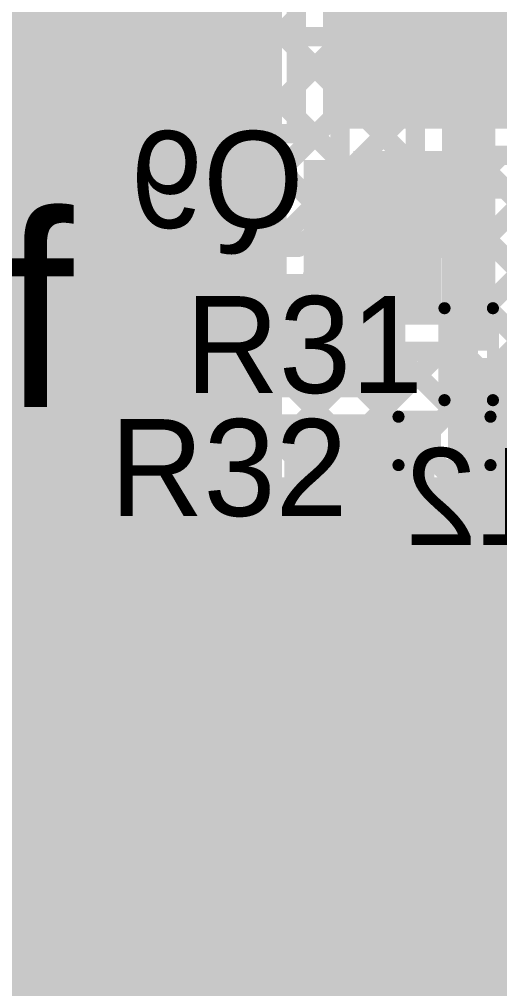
# Model space of a CAD drawing. Header units: millimetres. Extents: x 3.06 to 5.82, y 1.29 to 3.84.
# Drawn here: x 3.5266 to 3.7249, y 3.0417 to 3.4422 of the extents above; entities that cross this region are included whole.
import ezdxf

# ---------------------------------------------------------------- set-up
doc = ezdxf.new("R2010")
doc.units = ezdxf.units.MM
doc.header["$MEASUREMENT"] = 0
for name, color, linetype in [('BottomLayer', 5, 'Continuous'), ('BottomOverlay', 54, 'Continuous'), ('BottomPaste', 16, 'Continuous'), ('BottomSolder', 6, 'Continuous'), ('MultiLayer', 9, 'Continuous'), ('TopLayer', 1, 'Continuous'), ('TopOverlay', 2, 'Continuous'), ('TopPaste', 8, 'Continuous'), ('TopSolder', 216, 'Continuous'), ('ViaHoleLayer', 16, 'Continuous')]:
    doc.layers.add(name, color=color, linetype=linetype)

# ---------------------------------------------------------------- blocks, each defined once
blk = doc.blocks.new('R___0201_53')
at = {"layer": 'TopLayer'}
for points in [[(-0.01614, -0.00728), (-0.00551, -0.00728), (-0.01614, 0.00728), (-0.00551, 0.00728)], [(0.00551, -0.00728), (0.01614, -0.00728), (0.00551, 0.00728), (0.01614, 0.00728)]]:
    blk.add_solid(points, dxfattribs=at)
at = {"layer": 'TopOverlay', "const_width": 0.005}
for points in [[(-0.019, 0.01), (-0.019, -0.01)], [(-0.019, 0.01), (0.019, 0.01)], [(0.019, 0.01), (0.019, -0.01)], [(-0.019, -0.01), (0.019, -0.01)]]:
    blk.add_lwpolyline(points, dxfattribs=at)
at = {"layer": 'TopOverlay', "const_width": 0.0025}
for points in [[(-0.02025, 0.01, 1), (-0.01775, 0.01, 1)], [(-0.02025, 0.01, 1), (-0.01775, 0.01, 1)], [(0.01775, 0.01, 1), (0.02025, 0.01, 1)], [(0.01775, 0.01, 1), (0.02025, 0.01, 1)], [(-0.02025, -0.01, 1), (-0.01775, -0.01, 1)], [(-0.02025, -0.01, 1), (-0.01775, -0.01, 1)], [(0.01775, -0.01, 1), (0.02025, -0.01, 1)], [(0.01775, -0.01, 1), (0.02025, -0.01, 1)]]:
    blk.add_lwpolyline(points, format="xyb", close=True, dxfattribs=at)
at = {"layer": 'TopPaste'}
for points in [[(-0.01614, -0.00728), (-0.00551, -0.00728), (-0.01614, 0.00728), (-0.00551, 0.00728)], [(0.00551, -0.00728), (0.01614, -0.00728), (0.00551, 0.00728), (0.01614, 0.00728)]]:
    blk.add_solid(points, dxfattribs=at)
at = {"layer": 'TopSolder'}
for points in [[(-0.02014, -0.01128), (-0.00151, -0.01128), (-0.02014, 0.01128), (-0.00151, 0.01128)], [(0.00151, -0.01128), (0.02014, -0.01128), (0.00151, 0.01128), (0.02014, 0.01128)]]:
    blk.add_solid(points, dxfattribs=at)
blk = doc.blocks.new('SOT_23_B_56')
at = {"layer": 'BottomLayer'}
for points in [[(-0.05354, 0.02126), (-0.02126, 0.02126), (-0.05354, 0.05748), (-0.02126, 0.05748)], [(0.02126, 0.02126), (0.05354, 0.02126), (0.02126, 0.05748), (0.05354, 0.05748)], [(-0.01614, -0.05748), (0.01614, -0.05748), (-0.01614, -0.02126), (0.01614, -0.02126)]]:
    blk.add_solid(points, dxfattribs=at)
at = {"layer": 'BottomOverlay'}
for points, const_width in [([(-0.06439, 0.045, 1), (-0.07161, 0.045, 1)], 0.01), ([(-0.07411, 0.045, 1), (-0.06911, 0.045, 1)], 0.005), ([(-0.06689, 0.045, 1), (-0.06189, 0.045, 1)], 0.005), ([(-0.01497, 0.033, 1), (-0.01103, 0.033, 1)], 0.00394), ([(0.01103, 0.033, 1), (0.01497, 0.033, 1)], 0.00394), ([(-0.06497, 0.03, 1), (-0.06103, 0.03, 1)], 0.00394), ([(0.06103, 0.03, 1), (0.06497, 0.03, 1)], 0.00394), ([(-0.06497, -0.034, 1), (-0.06103, -0.034, 1)], 0.00394), ([(-0.06497, -0.034, 1), (-0.06103, -0.034, 1)], 0.00394), ([(-0.02597, -0.034, 1), (-0.02203, -0.034, 1)], 0.00394), ([(0.02203, -0.034, 1), (0.02597, -0.034, 1)], 0.00394), ([(0.06103, -0.034, 1), (0.06497, -0.034, 1)], 0.00394), ([(0.06103, -0.034, 1), (0.06497, -0.034, 1)], 0.00394)]:
    blk.add_lwpolyline(points, format="xyb", close=True, dxfattribs=dict(at, const_width=const_width))
at = {"layer": 'BottomOverlay', "const_width": 0.00787}
for points in [[(0.013, 0.033), (-0.013, 0.033)], [(-0.063, 0.03), (-0.063, -0.034)], [(0.063, 0.03), (0.063, -0.034)], [(-0.024, -0.034), (-0.063, -0.034)], [(0.063, -0.034), (0.024, -0.034)]]:
    blk.add_lwpolyline(points, dxfattribs=at)
at = {"layer": 'BottomPaste'}
for points in [[(-0.05354, 0.02126), (-0.02126, 0.02126), (-0.05354, 0.05748), (-0.02126, 0.05748)], [(0.02126, 0.02126), (0.05354, 0.02126), (0.02126, 0.05748), (0.05354, 0.05748)], [(-0.01614, -0.05748), (0.01614, -0.05748), (-0.01614, -0.02126), (0.01614, -0.02126)]]:
    blk.add_solid(points, dxfattribs=at)
at = {"layer": 'BottomSolder'}
for points in [[(-0.05754, 0.01726), (-0.01726, 0.01726), (-0.05754, 0.06148), (-0.01726, 0.06148)], [(0.01726, 0.01726), (0.05754, 0.01726), (0.01726, 0.06148), (0.05754, 0.06148)], [(-0.02014, -0.06148), (0.02014, -0.06148), (-0.02014, -0.01726), (0.02014, -0.01726)]]:
    blk.add_solid(points, dxfattribs=at)
blk = doc.blocks.new('R___0201_75')
at = {"layer": 'TopLayer'}
for points in [[(-0.01614, -0.00728), (-0.00551, -0.00728), (-0.01614, 0.00728), (-0.00551, 0.00728)], [(0.00551, -0.00728), (0.01614, -0.00728), (0.00551, 0.00728), (0.01614, 0.00728)]]:
    blk.add_solid(points, dxfattribs=at)
at = {"layer": 'TopOverlay', "const_width": 0.005}
for points in [[(0.019, 0.01), (-0.019, 0.01)], [(-0.019, 0.01), (-0.019, -0.01)], [(0.019, 0.01), (0.019, -0.01)], [(0.019, -0.01), (-0.019, -0.01)]]:
    blk.add_lwpolyline(points, dxfattribs=at)
at = {"layer": 'TopOverlay', "const_width": 0.0025}
for points in [[(-0.02025, 0.01, 1), (-0.01775, 0.01, 1)], [(-0.02025, 0.01, 1), (-0.01775, 0.01, 1)], [(0.01775, 0.01, 1), (0.02025, 0.01, 1)], [(0.01775, 0.01, 1), (0.02025, 0.01, 1)], [(-0.02025, -0.01, 1), (-0.01775, -0.01, 1)], [(-0.02025, -0.01, 1), (-0.01775, -0.01, 1)], [(0.01775, -0.01, 1), (0.02025, -0.01, 1)], [(0.01775, -0.01, 1), (0.02025, -0.01, 1)]]:
    blk.add_lwpolyline(points, format="xyb", close=True, dxfattribs=at)
at = {"layer": 'TopPaste'}
for points in [[(-0.01614, -0.00728), (-0.00551, -0.00728), (-0.01614, 0.00728), (-0.00551, 0.00728)], [(0.00551, -0.00728), (0.01614, -0.00728), (0.00551, 0.00728), (0.01614, 0.00728)]]:
    blk.add_solid(points, dxfattribs=at)
at = {"layer": 'TopSolder'}
for points in [[(-0.02014, -0.01128), (-0.00151, -0.01128), (-0.02014, 0.01128), (-0.00151, 0.01128)], [(0.00151, -0.01128), (0.02014, -0.01128), (0.00151, 0.01128), (0.02014, 0.01128)]]:
    blk.add_solid(points, dxfattribs=at)

msp = doc.modelspace()

# ---------------------------------------------------------------- linework, layer by layer
at = {"layer": 'BottomLayer', "const_width": 0.008}
for points in [[(3.641, 3.395), (3.641, 3.74)], [(3.352, 3.71907), (3.641, 3.43007)], [(3.352, 3.69079), (3.641, 3.40179)], [(3.352, 3.6625), (3.633, 3.3815)], [(3.352, 3.63422), (3.633, 3.35322)], [(3.352, 3.60593), (3.633, 3.32493)], [(3.352, 3.57765), (4.12995, 2.7997)], [(3.133, 3.04815), (3.641, 3.55615)], [(3.352, 3.54936), (4.11164, 2.78972)], [(3.14309, 3.532), (3.84909, 2.826)], [(3.17137, 3.532), (3.87737, 2.826)], [(3.19966, 3.532), (3.90566, 2.826)], [(3.22794, 3.532), (3.93441, 2.82553)], [(3.25623, 3.532), (4.06286, 2.72536)], [(3.28451, 3.532), (4.07127, 2.74525)], [(3.3128, 3.532), (4.08235, 2.76245)], [(3.34108, 3.532), (4.09583, 2.77725)], [(3.133, 3.01986), (3.641, 3.52786)], [(3.133, 3.51381), (3.82081, 2.826)], [(3.133, 2.99158), (3.641, 3.49958)], [(3.133, 3.48552), (3.79252, 2.826)], [(3.133, 2.9633), (3.641, 3.4713)], [(3.133, 3.45724), (3.76424, 2.826)], [(3.133, 2.93501), (3.641, 3.44301)], [(3.133, 3.42895), (3.73595, 2.826)], [(3.133, 2.90673), (3.641, 3.41473)], [(3.633, 3.395), (3.641, 3.395)], [(3.633, 3.305), (3.633, 3.395)], [(3.712, 3.386), (3.73226, 3.386)], [(3.712, 3.37259), (3.72541, 3.386)], [(3.712, 3.305), (3.712, 3.386)], [(3.71335, 3.386), (3.73226, 3.36709)], [(3.133, 2.87844), (3.633, 3.37844)], [(3.712, 3.34431), (3.73226, 3.36457)], [(3.712, 3.35907), (3.73226, 3.33881)], [(3.133, 2.85016), (3.633, 3.35016)], [(3.24533, 2.79278), (3.79411, 3.34156)], [(3.25121, 2.82695), (3.76078, 3.33652)], [(3.712, 3.31602), (3.7325, 3.33652)], [(3.712, 3.33079), (4.23279, 2.81)], [(3.16807, 2.85694), (3.633, 3.32187)], [(3.133, 2.65217), (3.79406, 3.31322)], [(3.20794, 2.86853), (3.64441, 3.305)], [(3.22859, 2.86089), (3.67269, 3.305)], [(3.24296, 2.84698), (3.70098, 3.305)], [(3.633, 3.305), (3.712, 3.305)], [(3.65293, 3.305), (4.15115, 2.80678)], [(3.68122, 3.305), (4.17625, 2.80997)], [(3.7095, 3.305), (4.2045, 2.81)], [(3.29954, 2.649), (3.944, 3.29346)], [(3.17812, 2.669), (3.79406, 3.28494)], [(3.252, 2.65803), (3.87586, 3.28189)], [(3.27125, 2.649), (3.90414, 3.28189)], [(3.5051, 2.82628), (3.944, 3.26518)], [(3.2064, 2.669), (3.80015, 3.26275)], [(3.23468, 2.669), (3.81554, 3.24985)]]:
    msp.add_lwpolyline(points, dxfattribs=at)
at = {"layer": 'BottomLayer'}
for points, const_width in [([(3.639, 3.44301, 1), (3.643, 3.44301, 1)], 0.004), ([(3.639, 3.43007, 1), (3.643, 3.43007, 1)], 0.004), ([(3.70609, 3.423, 1), (3.71791, 3.423, 1)], 0.01181), ([(3.639, 3.41473, 1), (3.643, 3.41473, 1)], 0.004), ([(3.639, 3.40179, 1), (3.643, 3.40179, 1)], 0.004), ([(3.631, 3.395, 1), (3.635, 3.395, 1)], 0.004), ([(3.631, 3.395, 1), (3.635, 3.395, 1)], 0.004), ([(3.639, 3.395, 1), (3.643, 3.395, 1)], 0.004), ([(3.639, 3.395, 1), (3.643, 3.395, 1)], 0.004), ([(3.71, 3.386, 1), (3.714, 3.386, 1)], 0.004), ([(3.71, 3.386, 1), (3.714, 3.386, 1)], 0.004), ([(3.71135, 3.386, 1), (3.71535, 3.386, 1)], 0.004), ([(3.72341, 3.386, 1), (3.72741, 3.386, 1)], 0.004), ([(3.631, 3.3815, 1), (3.635, 3.3815, 1)], 0.004), ([(3.631, 3.37844, 1), (3.635, 3.37844, 1)], 0.004), ([(3.71, 3.37259, 1), (3.714, 3.37259, 1)], 0.004), ([(3.71, 3.35907, 1), (3.714, 3.35907, 1)], 0.004), ([(3.631, 3.35322, 1), (3.635, 3.35322, 1)], 0.004), ([(3.631, 3.35016, 1), (3.635, 3.35016, 1)], 0.004), ([(3.71, 3.34431, 1), (3.714, 3.34431, 1)], 0.004), ([(3.65309, 3.333, 1), (3.66491, 3.333, 1)], 0.01181), ([(3.71, 3.33079, 1), (3.714, 3.33079, 1)], 0.004), ([(3.631, 3.32493, 1), (3.635, 3.32493, 1)], 0.004), ([(3.631, 3.32187, 1), (3.635, 3.32187, 1)], 0.004), ([(3.71, 3.31602, 1), (3.714, 3.31602, 1)], 0.004), ([(3.631, 3.305, 1), (3.635, 3.305, 1)], 0.004), ([(3.631, 3.305, 1), (3.635, 3.305, 1)], 0.004), ([(3.64241, 3.305, 1), (3.64641, 3.305, 1)], 0.004), ([(3.65093, 3.305, 1), (3.65493, 3.305, 1)], 0.004), ([(3.67069, 3.305, 1), (3.67469, 3.305, 1)], 0.004), ([(3.67922, 3.305, 1), (3.68322, 3.305, 1)], 0.004), ([(3.69898, 3.305, 1), (3.70298, 3.305, 1)], 0.004), ([(3.7075, 3.305, 1), (3.7115, 3.305, 1)], 0.004), ([(3.71, 3.305, 1), (3.714, 3.305, 1)], 0.004), ([(3.71, 3.305, 1), (3.714, 3.305, 1)], 0.004)]:
    msp.add_lwpolyline(points, format="xyb", close=True, dxfattribs=dict(at, const_width=const_width))
for points in [[(3.313, 2.913), (3.635, 2.913), (3.313, 3.801), (3.635, 3.801)], [(3.652, 3.397), (4.032, 3.397), (3.652, 3.801), (4.032, 3.801)], [(3.644, 3.316), (3.701, 3.316), (3.644, 3.384), (3.701, 3.384)], [(3.564, 2.87), (4.476, 2.87), (3.564, 3.253), (4.476, 3.253)]]:
    msp.add_solid(points, dxfattribs=at)
at = {"layer": 'BottomSolder', "const_width": 0.01581}
for points in [[(3.70409, 3.423, 1), (3.71991, 3.423, 1)], [(3.65109, 3.333, 1), (3.66691, 3.333, 1)], [(3.72909, 3.134, 1), (3.74491, 3.134, 1)]]:
    msp.add_lwpolyline(points, format="xyb", close=True, dxfattribs=at)
at = {"layer": 'MultiLayer', "const_width": 0.01181}
for points in [[(3.70609, 3.423, 1), (3.71791, 3.423, 1)], [(3.65309, 3.333, 1), (3.66491, 3.333, 1)]]:
    msp.add_lwpolyline(points, format="xyb", close=True, dxfattribs=at)
at = {"layer": 'TopLayer'}
for points, const_width in [([(3.488, 3.41286, -0.414214), (3.55414, 3.479)], 0.008), ([(3.51, 3.41286, -0.414214), (3.55414, 3.457)], 0.022), ([(3.532, 3.41286, -0.414214), (3.55414, 3.435)], 0.008), ([(3.69017, 3.41637, -0.215443), (3.6926, 3.435)], 0.008), ([(3.64181, 3.348, -0.454511), (3.67619, 3.348)], 0.008)]:
    msp.add_lwpolyline(points, format="xyb", dxfattribs=dict(at, const_width=const_width))
for points, const_width in [([(3.532, 3.39058), (3.57642, 3.435)], 0.008), ([(3.532, 3.3623), (3.6047, 3.435)], 0.008), ([(3.53321, 3.42007), (3.54693, 3.43379)], 0.008), ([(3.54599, 3.348), (3.63299, 3.435)], 0.008), ([(3.55139, 3.43483), (3.63822, 3.348)], 0.008), ([(3.55414, 3.435), (3.6926, 3.435)], 0.008), ([(3.57427, 3.348), (3.66127, 3.435)], 0.008), ([(3.5795, 3.435), (3.65869, 3.35581)], 0.008), ([(3.60256, 3.348), (3.68956, 3.435)], 0.008), ([(3.60779, 3.435), (3.69017, 3.35261)], 0.008), ([(3.63607, 3.435), (3.69017, 3.3809)], 0.008), ([(3.66435, 3.435), (3.69017, 3.40918)], 0.008), ([(3.71217, 3.31865), (3.71217, 3.423)], 0.022), ([(3.53462, 3.42331), (3.60993, 3.348)], 0.008), ([(3.69017, 3.348), (3.69017, 3.41637)], 0.008), ([(3.532, 2.81003), (3.532, 3.41286)], 0.008), ([(3.63084, 3.348), (3.69017, 3.40733)], 0.008), ([(3.532, 3.39765), (3.58165, 3.348)], 0.008), ([(3.66588, 3.35475), (3.69017, 3.37905)], 0.008), ([(3.532, 3.36936), (3.55336, 3.348)], 0.008), ([(3.536, 3.348), (3.542, 3.348)], 0.008), ([(3.536, 3.009), (3.536, 3.348)], 0.008), ([(3.542, 3.348), (3.63, 3.348)], 0.008), ([(3.542, 3.348), (3.63, 3.348)], 0.008), ([(3.63, 3.348), (3.64181, 3.348)], 0.008), ([(3.67619, 3.348), (3.69017, 3.348)], 0.008), ([(3.68741, 3.348), (3.69017, 3.35076)], 0.008), ([(3.532, 3.34108), (3.536, 3.33708)], 0.008), ([(3.532, 3.33401), (3.536, 3.33801)], 0.008), ([(3.532, 3.3128), (3.536, 3.3088)], 0.008), ([(3.532, 3.30573), (3.536, 3.30973)], 0.008), ([(3.70225, 3.08), (3.929, 3.30675)], 0.008), ([(3.532, 3.28451), (3.536, 3.28051)], 0.008), ([(3.532, 3.27744), (3.536, 3.28144)], 0.008), ([(3.63, 3.23402), (3.67098, 3.275)], 0.008), ([(3.63, 3.275), (3.694, 3.275)], 0.008), ([(3.63, 3.26231), (3.64269, 3.275)], 0.008), ([(3.63, 3.08), (3.63, 3.275)], 0.008), ([(3.65465, 3.275), (3.694, 3.23565)], 0.008), ([(3.68293, 3.275), (3.694, 3.26393)], 0.008), ([(3.694, 3.229), (3.694, 3.275)], 0.008), ([(3.63, 3.27136), (3.85236, 3.049)], 0.008), ([(3.63, 3.20574), (3.694, 3.26974)], 0.008), ([(3.532, 3.25623), (3.536, 3.25223)], 0.008), ([(3.532, 3.24916), (3.536, 3.25316)], 0.008), ([(3.63, 3.24308), (3.79308, 3.08)], 0.008), ([(3.63, 3.17745), (3.694, 3.24145)], 0.008), ([(3.532, 3.22794), (3.536, 3.22394)], 0.008), ([(3.63, 3.14917), (3.70983, 3.229)], 0.008), ([(3.694, 3.229), (3.71819, 3.229)], 0.008), ([(3.70065, 3.229), (3.71819, 3.21146)], 0.008), ([(3.71819, 3.19619), (3.71819, 3.229)], 0.008), ([(3.532, 3.22087), (3.536, 3.22487)], 0.008), ([(3.63, 3.2148), (3.7648, 3.08)], 0.008), ([(3.63, 3.12088), (3.71819, 3.20907)], 0.008), ([(3.532, 3.19966), (3.536, 3.19566)], 0.008), ([(3.532, 3.19259), (3.536, 3.19659)], 0.008), ([(3.63, 3.0926), (3.73359, 3.19619)], 0.008), ([(3.64568, 3.08), (3.76187, 3.19619)], 0.008), ([(3.67397, 3.08), (3.79016, 3.19619)], 0.008), ([(3.71819, 3.19619), (3.80121, 3.19619)], 0.008), ([(3.63, 3.18651), (3.73651, 3.08)], 0.008), ([(3.532, 3.17137), (3.536, 3.16737)], 0.008), ([(3.532, 3.16431), (3.536, 3.16831)], 0.008), ([(3.63, 3.15823), (3.70823, 3.08)], 0.008), ([(3.532, 3.14309), (3.536, 3.13909)], 0.008), ([(3.532, 3.13602), (3.536, 3.14002)], 0.008), ([(3.63, 3.12994), (3.67994, 3.08)], 0.008), ([(3.532, 3.11481), (3.536, 3.11081)], 0.008), ([(3.532, 3.10774), (3.536, 3.11174)], 0.008), ([(3.63, 3.10166), (3.65166, 3.08)], 0.008), ([(3.532, 3.08652), (3.536, 3.08252)], 0.008), ([(3.532, 3.07945), (3.536, 3.08345)], 0.008), ([(3.63, 3.08), (3.812, 3.08)], 0.008), ([(3.532, 3.05824), (3.536, 3.05424)], 0.008), ([(3.532, 3.05117), (3.536, 3.05517)], 0.008)]:
    msp.add_lwpolyline(points, dxfattribs=dict(at, const_width=const_width))
for points, const_width in [([(3.54493, 3.43379, 1), (3.54893, 3.43379, 1)], 0.004), ([(3.54939, 3.43483, 1), (3.55339, 3.43483, 1)], 0.004), ([(3.55214, 3.435, 1), (3.55614, 3.435, 1)], 0.004), ([(3.55214, 3.435, 1), (3.55614, 3.435, 1)], 0.004), ([(3.57442, 3.435, 1), (3.57842, 3.435, 1)], 0.004), ([(3.5775, 3.435, 1), (3.5815, 3.435, 1)], 0.004), ([(3.6027, 3.435, 1), (3.6067, 3.435, 1)], 0.004), ([(3.60579, 3.435, 1), (3.60979, 3.435, 1)], 0.004), ([(3.63099, 3.435, 1), (3.63499, 3.435, 1)], 0.004), ([(3.63407, 3.435, 1), (3.63807, 3.435, 1)], 0.004), ([(3.65927, 3.435, 1), (3.66327, 3.435, 1)], 0.004), ([(3.66235, 3.435, 1), (3.66635, 3.435, 1)], 0.004), ([(3.68756, 3.435, 1), (3.69156, 3.435, 1)], 0.004), ([(3.6906, 3.435, 1), (3.6946, 3.435, 1)], 0.004), ([(3.6906, 3.435, 1), (3.6946, 3.435, 1)], 0.004), ([(3.70609, 3.423, 1), (3.71791, 3.423, 1)], 0.01181), ([(3.70667, 3.423, 1), (3.71767, 3.423, 1)], 0.011), ([(3.53121, 3.42007, 1), (3.53521, 3.42007, 1)], 0.004), ([(3.53262, 3.42331, 1), (3.53662, 3.42331, 1)], 0.004), ([(3.68817, 3.41637, 1), (3.69217, 3.41637, 1)], 0.004), ([(3.68817, 3.41637, 1), (3.69217, 3.41637, 1)], 0.004), ([(3.53, 3.41286, 1), (3.534, 3.41286, 1)], 0.004), ([(3.53, 3.41286, 1), (3.534, 3.41286, 1)], 0.004), ([(3.68817, 3.40918, 1), (3.69217, 3.40918, 1)], 0.004), ([(3.68817, 3.40733, 1), (3.69217, 3.40733, 1)], 0.004), ([(3.53, 3.39765, 1), (3.534, 3.39765, 1)], 0.004), ([(3.53, 3.39058, 1), (3.534, 3.39058, 1)], 0.004), ([(3.68817, 3.3809, 1), (3.69217, 3.3809, 1)], 0.004), ([(3.68817, 3.37905, 1), (3.69217, 3.37905, 1)], 0.004), ([(3.53, 3.36936, 1), (3.534, 3.36936, 1)], 0.004), ([(3.53, 3.3623, 1), (3.534, 3.3623, 1)], 0.004), ([(3.65669, 3.35581, 1), (3.66069, 3.35581, 1)], 0.004), ([(3.66388, 3.35475, 1), (3.66788, 3.35475, 1)], 0.004), ([(3.68817, 3.35261, 1), (3.69217, 3.35261, 1)], 0.004), ([(3.534, 3.348, 1), (3.538, 3.348, 1)], 0.004), ([(3.534, 3.348, 1), (3.538, 3.348, 1)], 0.004), ([(3.54, 3.348, 1), (3.544, 3.348, 1)], 0.004), ([(3.54, 3.348, 1), (3.544, 3.348, 1)], 0.004), ([(3.54, 3.348, 1), (3.544, 3.348, 1)], 0.004), ([(3.54399, 3.348, 1), (3.54799, 3.348, 1)], 0.004), ([(3.55136, 3.348, 1), (3.55536, 3.348, 1)], 0.004), ([(3.57227, 3.348, 1), (3.57627, 3.348, 1)], 0.004), ([(3.57965, 3.348, 1), (3.58365, 3.348, 1)], 0.004), ([(3.60056, 3.348, 1), (3.60456, 3.348, 1)], 0.004), ([(3.60793, 3.348, 1), (3.61193, 3.348, 1)], 0.004), ([(3.628, 3.348, 1), (3.632, 3.348, 1)], 0.004), ([(3.628, 3.348, 1), (3.632, 3.348, 1)], 0.004), ([(3.628, 3.348, 1), (3.632, 3.348, 1)], 0.004), ([(3.62884, 3.348, 1), (3.63284, 3.348, 1)], 0.004), ([(3.63622, 3.348, 1), (3.64022, 3.348, 1)], 0.004), ([(3.63981, 3.348, 1), (3.64381, 3.348, 1)], 0.004), ([(3.63981, 3.348, 1), (3.64381, 3.348, 1)], 0.004), ([(3.67419, 3.348, 1), (3.67819, 3.348, 1)], 0.004), ([(3.67419, 3.348, 1), (3.67819, 3.348, 1)], 0.004), ([(3.68541, 3.348, 1), (3.68941, 3.348, 1)], 0.004), ([(3.68817, 3.35076, 1), (3.69217, 3.35076, 1)], 0.004), ([(3.68817, 3.348, 1), (3.69217, 3.348, 1)], 0.004), ([(3.68817, 3.348, 1), (3.69217, 3.348, 1)], 0.004), ([(3.53, 3.34108, 1), (3.534, 3.34108, 1)], 0.004), ([(3.65309, 3.333, 1), (3.66491, 3.333, 1)], 0.01181), ([(3.534, 3.33801, 1), (3.538, 3.33801, 1)], 0.004), ([(3.534, 3.33708, 1), (3.538, 3.33708, 1)], 0.004), ([(3.53, 3.33401, 1), (3.534, 3.33401, 1)], 0.004), ([(3.70667, 3.31865, 1), (3.71767, 3.31865, 1)], 0.011), ([(3.53, 3.3128, 1), (3.534, 3.3128, 1)], 0.004), ([(3.534, 3.30973, 1), (3.538, 3.30973, 1)], 0.004), ([(3.534, 3.3088, 1), (3.538, 3.3088, 1)], 0.004), ([(3.53, 3.30573, 1), (3.534, 3.30573, 1)], 0.004), ([(3.53, 3.28451, 1), (3.534, 3.28451, 1)], 0.004), ([(3.534, 3.28144, 1), (3.538, 3.28144, 1)], 0.004), ([(3.534, 3.28051, 1), (3.538, 3.28051, 1)], 0.004), ([(3.53, 3.27744, 1), (3.534, 3.27744, 1)], 0.004), ([(3.628, 3.275, 1), (3.632, 3.275, 1)], 0.004), ([(3.628, 3.275, 1), (3.632, 3.275, 1)], 0.004), ([(3.64069, 3.275, 1), (3.64469, 3.275, 1)], 0.004), ([(3.65265, 3.275, 1), (3.65665, 3.275, 1)], 0.004), ([(3.66898, 3.275, 1), (3.67298, 3.275, 1)], 0.004), ([(3.68093, 3.275, 1), (3.68493, 3.275, 1)], 0.004), ([(3.692, 3.275, 1), (3.696, 3.275, 1)], 0.004), ([(3.692, 3.275, 1), (3.696, 3.275, 1)], 0.004), ([(3.628, 3.27136, 1), (3.632, 3.27136, 1)], 0.004), ([(3.692, 3.26974, 1), (3.696, 3.26974, 1)], 0.004), ([(3.692, 3.26393, 1), (3.696, 3.26393, 1)], 0.004), ([(3.628, 3.26231, 1), (3.632, 3.26231, 1)], 0.004), ([(3.53, 3.25623, 1), (3.534, 3.25623, 1)], 0.004), ([(3.534, 3.25316, 1), (3.538, 3.25316, 1)], 0.004), ([(3.534, 3.25223, 1), (3.538, 3.25223, 1)], 0.004), ([(3.53, 3.24916, 1), (3.534, 3.24916, 1)], 0.004), ([(3.628, 3.24308, 1), (3.632, 3.24308, 1)], 0.004), ([(3.692, 3.24145, 1), (3.696, 3.24145, 1)], 0.004), ([(3.628, 3.23402, 1), (3.632, 3.23402, 1)], 0.004), ([(3.692, 3.23565, 1), (3.696, 3.23565, 1)], 0.004), ([(3.53, 3.22794, 1), (3.534, 3.22794, 1)], 0.004), ([(3.692, 3.229, 1), (3.696, 3.229, 1)], 0.004), ([(3.692, 3.229, 1), (3.696, 3.229, 1)], 0.004), ([(3.69865, 3.229, 1), (3.70265, 3.229, 1)], 0.004), ([(3.70783, 3.229, 1), (3.71183, 3.229, 1)], 0.004), ([(3.71619, 3.229, 1), (3.72019, 3.229, 1)], 0.004), ([(3.71619, 3.229, 1), (3.72019, 3.229, 1)], 0.004), ([(3.534, 3.22487, 1), (3.538, 3.22487, 1)], 0.004), ([(3.534, 3.22394, 1), (3.538, 3.22394, 1)], 0.004), ([(3.53, 3.22087, 1), (3.534, 3.22087, 1)], 0.004), ([(3.628, 3.2148, 1), (3.632, 3.2148, 1)], 0.004), ([(3.71619, 3.21146, 1), (3.72019, 3.21146, 1)], 0.004), ([(3.71619, 3.20907, 1), (3.72019, 3.20907, 1)], 0.004), ([(3.628, 3.20574, 1), (3.632, 3.20574, 1)], 0.004), ([(3.53, 3.19966, 1), (3.534, 3.19966, 1)], 0.004), ([(3.534, 3.19659, 1), (3.538, 3.19659, 1)], 0.004), ([(3.71619, 3.19619, 1), (3.72019, 3.19619, 1)], 0.004), ([(3.71619, 3.19619, 1), (3.72019, 3.19619, 1)], 0.004), ([(3.53, 3.19259, 1), (3.534, 3.19259, 1)], 0.004), ([(3.534, 3.19566, 1), (3.538, 3.19566, 1)], 0.004), ([(3.628, 3.18651, 1), (3.632, 3.18651, 1)], 0.004), ([(3.628, 3.17745, 1), (3.632, 3.17745, 1)], 0.004), ([(3.53, 3.17137, 1), (3.534, 3.17137, 1)], 0.004), ([(3.534, 3.16831, 1), (3.538, 3.16831, 1)], 0.004), ([(3.53, 3.16431, 1), (3.534, 3.16431, 1)], 0.004), ([(3.534, 3.16737, 1), (3.538, 3.16737, 1)], 0.004), ([(3.628, 3.15823, 1), (3.632, 3.15823, 1)], 0.004), ([(3.628, 3.14917, 1), (3.632, 3.14917, 1)], 0.004), ([(3.53, 3.14309, 1), (3.534, 3.14309, 1)], 0.004), ([(3.534, 3.14002, 1), (3.538, 3.14002, 1)], 0.004), ([(3.53, 3.13602, 1), (3.534, 3.13602, 1)], 0.004), ([(3.534, 3.13909, 1), (3.538, 3.13909, 1)], 0.004), ([(3.628, 3.12994, 1), (3.632, 3.12994, 1)], 0.004), ([(3.628, 3.12088, 1), (3.632, 3.12088, 1)], 0.004), ([(3.53, 3.11481, 1), (3.534, 3.11481, 1)], 0.004), ([(3.534, 3.11174, 1), (3.538, 3.11174, 1)], 0.004), ([(3.53, 3.10774, 1), (3.534, 3.10774, 1)], 0.004), ([(3.534, 3.11081, 1), (3.538, 3.11081, 1)], 0.004), ([(3.628, 3.10166, 1), (3.632, 3.10166, 1)], 0.004), ([(3.628, 3.0926, 1), (3.632, 3.0926, 1)], 0.004), ([(3.53, 3.08652, 1), (3.534, 3.08652, 1)], 0.004), ([(3.534, 3.08345, 1), (3.538, 3.08345, 1)], 0.004), ([(3.534, 3.08252, 1), (3.538, 3.08252, 1)], 0.004), ([(3.628, 3.08, 1), (3.632, 3.08, 1)], 0.004), ([(3.628, 3.08, 1), (3.632, 3.08, 1)], 0.004), ([(3.64368, 3.08, 1), (3.64768, 3.08, 1)], 0.004), ([(3.64966, 3.08, 1), (3.65366, 3.08, 1)], 0.004), ([(3.67197, 3.08, 1), (3.67597, 3.08, 1)], 0.004), ([(3.67794, 3.08, 1), (3.68194, 3.08, 1)], 0.004), ([(3.70025, 3.08, 1), (3.70425, 3.08, 1)], 0.004), ([(3.70623, 3.08, 1), (3.71023, 3.08, 1)], 0.004), ([(3.53, 3.07945, 1), (3.534, 3.07945, 1)], 0.004), ([(3.53, 3.05824, 1), (3.534, 3.05824, 1)], 0.004), ([(3.534, 3.05517, 1), (3.538, 3.05517, 1)], 0.004), ([(3.534, 3.05424, 1), (3.538, 3.05424, 1)], 0.004), ([(3.53, 3.05117, 1), (3.534, 3.05117, 1)], 0.004)]:
    msp.add_lwpolyline(points, format="xyb", close=True, dxfattribs=dict(at, const_width=const_width))
for points in [[(3.547, 3.02), (3.619, 3.02), (3.547, 3.337), (3.619, 3.337)], [(3.553, 3.286), (3.686, 3.286), (3.553, 3.337), (3.686, 3.337)], [(3.705, 3.24), (3.8, 3.24), (3.705, 3.299), (3.8, 3.299)], [(3.636, 3.08), (3.69735, 3.08), (3.636, 3.279), (3.69735, 3.279)], [(3.692, 3.08), (3.838, 3.08), (3.692, 3.197), (3.838, 3.197)], [(3.548, 3.02), (3.801, 3.02), (3.548, 3.069), (3.801, 3.069)]]:
    msp.add_solid(points, dxfattribs=at)
at = {"layer": 'TopSolder', "const_width": 0.01581}
for points in [[(3.70409, 3.423, 1), (3.71991, 3.423, 1)], [(3.65109, 3.333, 1), (3.66691, 3.333, 1)], [(3.72909, 3.134, 1), (3.74491, 3.134, 1)]]:
    msp.add_lwpolyline(points, format="xyb", close=True, dxfattribs=at)
at = {"layer": 'ViaHoleLayer', "const_width": 0.00787}
for points in [[(3.70806, 3.423, 1), (3.71594, 3.423, 1)], [(3.65506, 3.333, 1), (3.66294, 3.333, 1)]]:
    msp.add_lwpolyline(points, format="xyb", close=True, dxfattribs=at)

# ---------------------------------------------------------------- block references
for name, p, rotation in [('SOT_23_B_56', (3.722, 3.405), 180), ('R___0201_53', (3.71217, 3.30383), 90), ('R___0201_75', (3.70217, 3.268), 180)]:
    msp.add_blockref(name, p, dxfattribs=dict(rotation=rotation))

# ---------------------------------------------------------------- texts
at = {"layer": 'BottomOverlay', "text_generation_flag": 2}
for s, p in [('Q9', (3.644, 3.356)), ('U12', (3.784, 3.225))]:
    msp.add_text(s, height=0.04, dxfattribs=at).set_placement(p)
at = {"layer": 'TopOverlay'}
msp.add_text('# >> 0.1uf', height=0.08, rotation=360, dxfattribs=at).set_placement((3.067, 3.282))
for s, p in [('R31', (3.59517, 3.28783)), ('R32', (3.564, 3.237))]:
    msp.add_text(s, height=0.04, dxfattribs=at).set_placement(p)

doc.saveas('drawing.dxf')
